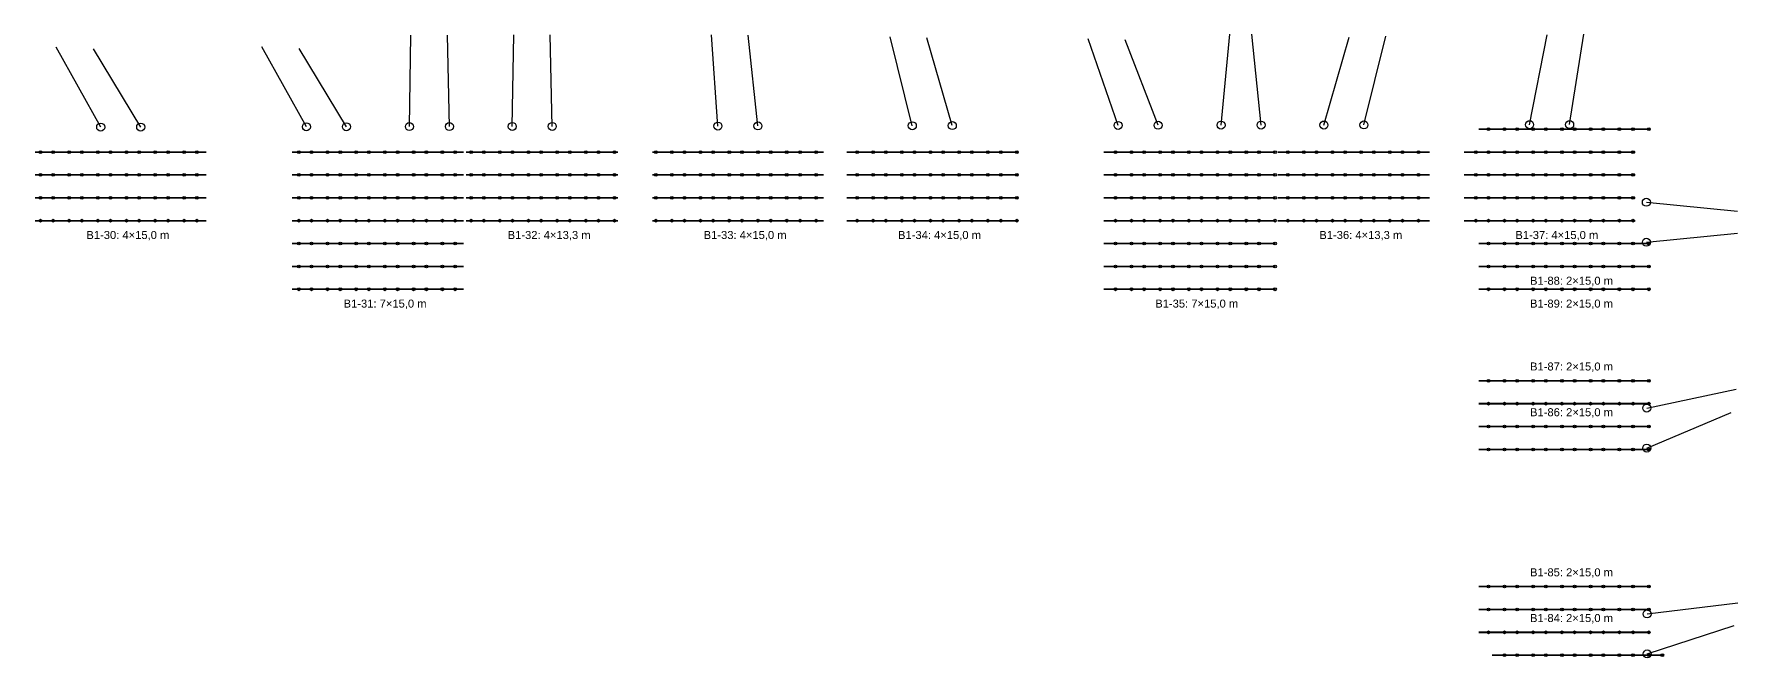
# Model space of a CAD drawing. Header units: millimetres. Extents: x 820511857 to 820986904, y -2251263208 to -2251041334.
# Drawn here: x 820669365 to 820818404, y -2251095890 to -2251041334 of the extents above; entities that cross this region are included whole.
import ezdxf

# ---------------------------------------------------------------- set-up
doc = ezdxf.new("R2010")
doc.units = ezdxf.units.MM
for name, color, linetype in [('GC-BICH NEO', 6, 'Continuous'), ('GC-DAY NEO', 5, 'Continuous'), ('GC-GHI CHU', 2, 'Continuous'), ('GC-HOP 40x60 GIA CUONG', 1, 'Continuous')]:
    doc.layers.add(name, color=color, linetype=linetype)
doc.styles.add('GC_VN', font='arial.ttf')

msp = doc.modelspace()

# ---------------------------------------------------------------- linework, layer by layer
at = {"layer": 'GC-BICH NEO'}
for centre in [(820675190.1270034, -2251049472.222919), (820678690.1216719, -2251049466.113902), (820693186.7499722, -2251049444.623725), (820696686.7446407, -2251049438.514708), (820702193.5326762, -2251049425.510143), (820705693.5273447, -2251049419.401125), (820711191.8441607, -2251049411.710546), (820714691.838829, -2251049405.601529), (820729183.1531434, -2251049375.640133), (820732683.147812, -2251049369.531116), (820746186.5524511, -2251049345.441128), (820749686.5471196, -2251049339.33211), (820764183.17542, -2251049317.841935), (820767683.1700885, -2251049311.732917), (820773189.9581237, -2251049298.728352), (820776689.9527923, -2251049292.619335), (820782188.2696081, -2251049284.928755), (820785688.2642766, -2251049278.819738), (820800184.8925768, -2251049257.329562), (820803684.8872454, -2251049251.220545), (820810393.066628, -2251056043.439601), (820810399.1851766, -2251059543.434253), (820810429.1370407, -2251074034.748584), (820810435.2555894, -2251077534.743236), (820810462.05022, -2251092039.842772), (820810468.1687686, -2251095539.837425)]:
    msp.add_circle(centre, 350, dxfattribs=at)
at = {"layer": 'GC-DAY NEO'}
for p, q in [((820702193.5326762, -2251049425.510143), (820702330.3486906, -2251041426.680142)), ((820705693.5273447, -2251049419.401125), (820705526.0559664, -2251041421.154234)), ((820711191.8441607, -2251049411.710546), (820711331.5229452, -2251041412.930024)), ((820714691.838829, -2251049405.601529), (820714516.982129, -2251041407.512686)), ((820729183.1531434, -2251049375.640133), (820728622.570212, -2251041395.30513)), ((820732683.147812, -2251049369.531116), (820731827.02869, -2251041415.471772)), ((820746186.5524511, -2251049345.441128), (820744249.7174659, -2251041583.439437)), ((820749686.5471196, -2251049339.33211), (820747454.735566, -2251041656.948549)), ((820764183.17542, -2251049317.841935), (820761567.4535992, -2251041757.550977)), ((820767683.1700885, -2251049311.732917), (820764807.3213732, -2251041846.513954)), ((820773189.9581237, -2251049298.728352), (820773971.0415447, -2251041336.950366)), ((820776689.9527923, -2251049292.619335), (820775878.7440448, -2251041333.854332)), ((820782188.2696081, -2251049284.928755), (820784386.6013719, -2251041592.89798)), ((820785688.2642766, -2251049278.819738), (820787599.3787028, -2251041510.445284)), ((820800184.8925768, -2251049257.329562), (820801706.8734938, -2251041403.440457)), ((820803684.8872454, -2251049251.220545), (820804917.9539572, -2251041346.820094)), ((820675190.1270034, -2251049472.222919), (820671305.0083264, -2251042478.950948)), ((820678690.1216719, -2251049466.113902), (820674552.2907642, -2251042619.336895)), ((820693186.7499722, -2251049444.623725), (820689292.5680348, -2251042456.394548)), ((820696686.7446407, -2251049438.514708), (820692564.4303813, -2251042582.384229)), ((820810393.066628, -2251056043.439601), (820818355.1156843, -2251056821.754979)), ((820810399.1851766, -2251059543.434253), (820818357.7457602, -2251058730.222448)), ((820810429.1370407, -2251074034.748584), (820818254.7106454, -2251072373.304105)), ((820810435.2555894, -2251077534.743236), (820817805.0839747, -2251074422.568825)), ((820810462.05022, -2251092039.842772), (820818404.1525147, -2251091079.108086)), ((820810468.1687686, -2251095539.837425), (820818074.0763217, -2251093059.883737))]:
    msp.add_line(p, q, dxfattribs=at)
at = {"layer": 'GC-HOP 40x60 GIA CUONG', "const_width": 150}
for points in [[(820795719.1418908, -2251049653.314884), (820810719.1418908, -2251049653.314884)], [(820669440.1243378, -2251051653.314881), (820684440.1243378, -2251051653.314881)], [(820691940.1386585, -2251051653.314881), (820706940.1386585, -2251051653.314881)], [(820707140.1386585, -2251051653.314881), (820720441.8414947, -2251051653.314881)], [(820723433.1504778, -2251051653.314884), (820738433.1504778, -2251051653.314884)], [(820740436.5497854, -2251051653.314884), (820755436.5497854, -2251051653.314884)], [(820762936.5641062, -2251051653.314884), (820777936.5641062, -2251051653.314884)], [(820778136.5641062, -2251051653.314884), (820791438.2669424, -2251051653.314884)], [(820794434.8899112, -2251051653.314884), (820809434.8899112, -2251051653.314884)], [(820669440.1243378, -2251053653.314882), (820684440.1243378, -2251053653.314882)], [(820691940.1386585, -2251053653.314882), (820706940.1386585, -2251053653.314882)], [(820707140.1386585, -2251053653.314882), (820720441.8414947, -2251053653.314882)], [(820723433.1504778, -2251053653.314883), (820738433.1504778, -2251053653.314883)], [(820740436.5497854, -2251053653.314883), (820755436.5497854, -2251053653.314883)], [(820762936.5641062, -2251053653.314883), (820777936.5641062, -2251053653.314883)], [(820778136.5641062, -2251053653.314883), (820791438.2669424, -2251053653.314883)], [(820794434.8899112, -2251053653.314883), (820809434.8899112, -2251053653.314883)], [(820669440.1243378, -2251055653.314881), (820684440.1243378, -2251055653.314881)], [(820691940.1386585, -2251055653.314881), (820706940.1386585, -2251055653.314881)], [(820707140.1386585, -2251055653.314881), (820720441.8414947, -2251055653.314881)], [(820723433.1504778, -2251055653.314883), (820738433.1504778, -2251055653.314883)], [(820740436.5497854, -2251055653.314883), (820755436.5497854, -2251055653.314883)], [(820762936.5641062, -2251055653.314883), (820777936.5641062, -2251055653.314883)], [(820778136.5641062, -2251055653.314883), (820791438.2669424, -2251055653.314883)], [(820794434.8899112, -2251055653.314883), (820809434.8899112, -2251055653.314883)], [(820669440.1243378, -2251057653.314882), (820684440.1243378, -2251057653.314882)], [(820691940.1386585, -2251057653.314882), (820706940.1386585, -2251057653.314882)], [(820707140.1386585, -2251057653.314882), (820720441.8414947, -2251057653.314882)], [(820723433.1504778, -2251057653.314884), (820738433.1504778, -2251057653.314884)], [(820740436.5497854, -2251057653.314884), (820755436.5497854, -2251057653.314884)], [(820762936.5641062, -2251057653.314884), (820777936.5641062, -2251057653.314884)], [(820778136.5641062, -2251057653.314884), (820791438.2669424, -2251057653.314884)], [(820794434.8899112, -2251057653.314884), (820809434.8899112, -2251057653.314884)], [(820691940.1386585, -2251059653.314882), (820706940.1386585, -2251059653.314882)], [(820762936.5641062, -2251059653.314884), (820777936.5641062, -2251059653.314884)], [(820795719.1418908, -2251059653.314884), (820810719.1418908, -2251059653.314884)], [(820691940.1386585, -2251061653.314881), (820706940.1386585, -2251061653.314881)], [(820762936.5641062, -2251061653.314884), (820777936.5641062, -2251061653.314884)], [(820795719.1418908, -2251061653.314884), (820810719.1418908, -2251061653.314884)], [(820691940.1386585, -2251063653.314882), (820706940.1386585, -2251063653.314882)], [(820762936.5641062, -2251063653.314883), (820777936.5641062, -2251063653.314883)], [(820795719.1418908, -2251063653.314883), (820810719.1418908, -2251063653.314883)], [(820795719.1418908, -2251071653.314884), (820810719.1418908, -2251071653.314884)], [(820795719.1418908, -2251073653.314883), (820810719.1418908, -2251073653.314883)], [(820795719.1418908, -2251075653.314883), (820810719.1418908, -2251075653.314883)], [(820795719.1418908, -2251077653.314884), (820810719.1418908, -2251077653.314884)], [(820795719.1418908, -2251089653.314884), (820810719.1418908, -2251089653.314884)], [(820795719.1418908, -2251091653.314883), (820810719.1418908, -2251091653.314883)], [(820795719.1418908, -2251093653.314883), (820810719.1418908, -2251093653.314883)], [(820796892.4077003, -2251095653.314888), (820811892.4077003, -2251095653.314888)]]:
    msp.add_lwpolyline(points, dxfattribs=at)
at = {"layer": 'GC-HOP 40x60 GIA CUONG'}
for centre in [(820796592.6630366, -2251049653.314884), (820797992.6630365, -2251049653.314884), (820799102.6630362, -2251049653.314884), (820800502.6630362, -2251049653.314884), (820801612.6630362, -2251049653.314884), (820803012.6630366, -2251049653.314884), (820804122.6630362, -2251049653.314884), (820805522.6630366, -2251049653.314884), (820806632.6630362, -2251049653.314884), (820808032.6630362, -2251049653.314884), (820809229.1418909, -2251049653.314884), (820810619.1418908, -2251049653.314884), (820669927.6630366, -2251051653.314881), (820671037.6630371, -2251051653.314881), (820672437.6630366, -2251051653.314881), (820673547.6630371, -2251051653.314881), (820674947.6630371, -2251051653.314881), (820676057.6630371, -2251051653.314881), (820677457.6630366, -2251051653.314881), (820678567.6630366, -2251051653.314881), (820679967.6630367, -2251051653.314881), (820681097.6630367, -2251051653.314881), (820682497.6630367, -2251051653.314881), (820683597.6630371, -2251051653.314881), (820692517.6630367, -2251051653.314881), (820693622.6630371, -2251051653.314881), (820695027.6630371, -2251051653.314881), (820696152.6630367, -2251051653.314881), (820697537.6630371, -2251051653.314881), (820698657.6630367, -2251051653.314881), (820700057.6630367, -2251051653.314881), (820701167.6630372, -2251051653.314881), (820702567.6630371, -2251051653.314881), (820703677.6630367, -2251051653.314881), (820705077.6630371, -2251051653.314881), (820706187.6630367, -2251051653.314881), (820707587.6630371, -2251051653.314881), (820708697.6630372, -2251051653.314881), (820710097.6630367, -2251051653.314881), (820711207.6630367, -2251051653.314881), (820712607.6630367, -2251051653.314881), (820713717.6630367, -2251051653.314881), (820715117.6630367, -2251051653.314881), (820716227.6630371, -2251051653.314881), (820717627.6630372, -2251051653.314881), (820718737.6630371, -2251051653.314881), (820720137.6630371, -2251051653.314881), (820723757.6630371, -2251051653.314884), (820725157.6630367, -2251051653.314884), (820726267.6630367, -2251051653.314884), (820727667.6630371, -2251051653.314884), (820728777.6630367, -2251051653.314884), (820730177.6630371, -2251051653.314884), (820731287.6630367, -2251051653.314884), (820732687.6630371, -2251051653.314884), (820733797.6630367, -2251051653.314884), (820735197.6630371, -2251051653.314884), (820736386.787029, -2251051653.314884), (820737776.787029, -2251051653.314884), (820741362.6630362, -2251051653.314884), (820742762.6630362, -2251051653.314884), (820743872.6630362, -2251051653.314884), (820745272.6630366, -2251051653.314884), (820746382.6630362, -2251051653.314884), (820747782.6630367, -2251051653.314884), (820748892.6630361, -2251051653.314884), (820750292.6630365, -2251051653.314884), (820751402.6630361, -2251051653.314884), (820752802.6630365, -2251051653.314884), (820753932.6630362, -2251051653.314884), (820755332.6630366, -2251051653.314884), (820763962.6630362, -2251051653.314884), (820765352.6630362, -2251051653.314884), (820766457.6630362, -2251051653.314884), (820767862.6630366, -2251051653.314884), (820768987.6630361, -2251051653.314884), (820770372.6630362, -2251051653.314884), (820771492.6630361, -2251051653.314884), (820772892.6630362, -2251051653.314884), (820774002.6630366, -2251051653.314884), (820775402.6630367, -2251051653.314884), (820776512.6630366, -2251051653.314884), (820777912.6630362, -2251051653.314884), (820779022.6630362, -2251051653.314884), (820780422.6630362, -2251051653.314884), (820781532.6630362, -2251051653.314884), (820782932.6630362, -2251051653.314884), (820784042.6630362, -2251051653.314884), (820785442.6630362, -2251051653.314884), (820786552.6630362, -2251051653.314884), (820787952.6630362, -2251051653.314884), (820789062.6630362, -2251051653.314884), (820790462.6630365, -2251051653.314884), (820795482.6630362, -2251051653.314884), (820796592.6630366, -2251051653.314884), (820797992.6630365, -2251051653.314884), (820799102.6630362, -2251051653.314884), (820800502.6630362, -2251051653.314884), (820801612.6630362, -2251051653.314884), (820803012.6630366, -2251051653.314884), (820804122.6630362, -2251051653.314884), (820805522.6630366, -2251051653.314884), (820806632.6630362, -2251051653.314884), (820808032.6630362, -2251051653.314884), (820809229.1418909, -2251051653.314884), (820669927.6630366, -2251053653.314882), (820671037.6630371, -2251053653.314882), (820672437.6630366, -2251053653.314882), (820673547.6630371, -2251053653.314882), (820674947.6630371, -2251053653.314882), (820676057.6630371, -2251053653.314882), (820677457.6630366, -2251053653.314882), (820678567.6630366, -2251053653.314882), (820679967.6630367, -2251053653.314882), (820681097.6630367, -2251053653.314882), (820682497.6630367, -2251053653.314882), (820683597.6630371, -2251053653.314882), (820692517.6630367, -2251053653.314882), (820693622.6630371, -2251053653.314882), (820695027.6630371, -2251053653.314882), (820696152.6630367, -2251053653.314882), (820697537.6630371, -2251053653.314882), (820698657.6630367, -2251053653.314882), (820700057.6630367, -2251053653.314882), (820701167.6630372, -2251053653.314882), (820702567.6630371, -2251053653.314882), (820703677.6630367, -2251053653.314882), (820705077.6630371, -2251053653.314882), (820706187.6630367, -2251053653.314882), (820707587.6630371, -2251053653.314882), (820708697.6630372, -2251053653.314882), (820710097.6630367, -2251053653.314882), (820711207.6630367, -2251053653.314882), (820712607.6630367, -2251053653.314882), (820713717.6630367, -2251053653.314882), (820715117.6630367, -2251053653.314882), (820716227.6630371, -2251053653.314882), (820717627.6630372, -2251053653.314882), (820718737.6630371, -2251053653.314882), (820720137.6630371, -2251053653.314882), (820723757.6630371, -2251053653.314883), (820725157.6630367, -2251053653.314883), (820726267.6630367, -2251053653.314883), (820727667.6630371, -2251053653.314883), (820728777.6630367, -2251053653.314883), (820730177.6630371, -2251053653.314883), (820731287.6630367, -2251053653.314883), (820732687.6630371, -2251053653.314883), (820733797.6630367, -2251053653.314883), (820735197.6630371, -2251053653.314883), (820736386.787029, -2251053653.314883), (820737776.787029, -2251053653.314883), (820741362.6630362, -2251053653.314883), (820742762.6630362, -2251053653.314883), (820743872.6630362, -2251053653.314883), (820745272.6630366, -2251053653.314883), (820746382.6630362, -2251053653.314883), (820747782.6630367, -2251053653.314883), (820748892.6630361, -2251053653.314883), (820750292.6630365, -2251053653.314883), (820751402.6630361, -2251053653.314883), (820752802.6630365, -2251053653.314883), (820753932.6630362, -2251053653.314883), (820755332.6630366, -2251053653.314883), (820763962.6630362, -2251053653.314883), (820765352.6630362, -2251053653.314883), (820766457.6630362, -2251053653.314883), (820767862.6630366, -2251053653.314883), (820768987.6630361, -2251053653.314883), (820770372.6630362, -2251053653.314883), (820771492.6630361, -2251053653.314883), (820772892.6630362, -2251053653.314883), (820774002.6630366, -2251053653.314883), (820775402.6630367, -2251053653.314883), (820776512.6630366, -2251053653.314883), (820777912.6630362, -2251053653.314883), (820779022.6630362, -2251053653.314883), (820780422.6630362, -2251053653.314883), (820781532.6630362, -2251053653.314883), (820782932.6630362, -2251053653.314883), (820784042.6630362, -2251053653.314883), (820785442.6630362, -2251053653.314883), (820786552.6630362, -2251053653.314883), (820787952.6630362, -2251053653.314883), (820789062.6630362, -2251053653.314883), (820790462.6630365, -2251053653.314883), (820795482.6630362, -2251053653.314883), (820796592.6630366, -2251053653.314883), (820797992.6630365, -2251053653.314883), (820799102.6630362, -2251053653.314883), (820800502.6630362, -2251053653.314883), (820801612.6630362, -2251053653.314883), (820803012.6630366, -2251053653.314883), (820804122.6630362, -2251053653.314883), (820805522.6630366, -2251053653.314883), (820806632.6630362, -2251053653.314883), (820808032.6630362, -2251053653.314883), (820809229.1418909, -2251053653.314883), (820669927.6630366, -2251055653.314881), (820671037.6630371, -2251055653.314881), (820672437.6630366, -2251055653.314881), (820673547.6630371, -2251055653.314881), (820674947.6630371, -2251055653.314881), (820676057.6630371, -2251055653.314881), (820677457.6630366, -2251055653.314881), (820678567.6630366, -2251055653.314881), (820679967.6630367, -2251055653.314881), (820681097.6630367, -2251055653.314881), (820682497.6630367, -2251055653.314881), (820683597.6630371, -2251055653.314881), (820692517.6630367, -2251055653.314881), (820693622.6630371, -2251055653.314881), (820695027.6630371, -2251055653.314881), (820696152.6630367, -2251055653.314881), (820697537.6630371, -2251055653.314881), (820698657.6630367, -2251055653.314881), (820700057.6630367, -2251055653.314881), (820701167.6630372, -2251055653.314881), (820702567.6630371, -2251055653.314881), (820703677.6630367, -2251055653.314881), (820705077.6630371, -2251055653.314881), (820706187.6630367, -2251055653.314881), (820707587.6630371, -2251055653.314881), (820708697.6630372, -2251055653.314881), (820710097.6630367, -2251055653.314881), (820711207.6630367, -2251055653.314881), (820712607.6630367, -2251055653.314881), (820713717.6630367, -2251055653.314881), (820715117.6630367, -2251055653.314881), (820716227.6630371, -2251055653.314881), (820717627.6630372, -2251055653.314881), (820718737.6630371, -2251055653.314881), (820720137.6630371, -2251055653.314881), (820723757.6630371, -2251055653.314883), (820725157.6630367, -2251055653.314883), (820726267.6630367, -2251055653.314883), (820727667.6630371, -2251055653.314883), (820728777.6630367, -2251055653.314883), (820730177.6630371, -2251055653.314883), (820731287.6630367, -2251055653.314883), (820732687.6630371, -2251055653.314883), (820733797.6630367, -2251055653.314883), (820735197.6630371, -2251055653.314883), (820736386.787029, -2251055653.314883), (820737776.787029, -2251055653.314883), (820741362.6630362, -2251055653.314883), (820742762.6630362, -2251055653.314883), (820743872.6630362, -2251055653.314883), (820745272.6630366, -2251055653.314883), (820746382.6630362, -2251055653.314883), (820747782.6630367, -2251055653.314883), (820748892.6630361, -2251055653.314883), (820750292.6630365, -2251055653.314883), (820751402.6630361, -2251055653.314883), (820752802.6630365, -2251055653.314883), (820753932.6630362, -2251055653.314883), (820755332.6630366, -2251055653.314883), (820763962.6630362, -2251055653.314883), (820765352.6630362, -2251055653.314883), (820766457.6630362, -2251055653.314883), (820767862.6630366, -2251055653.314883), (820768987.6630361, -2251055653.314883), (820770372.6630362, -2251055653.314883), (820771492.6630361, -2251055653.314883), (820772892.6630362, -2251055653.314883), (820774002.6630366, -2251055653.314883), (820775402.6630367, -2251055653.314883), (820776512.6630366, -2251055653.314883), (820777912.6630362, -2251055653.314883), (820779022.6630362, -2251055653.314883), (820780422.6630362, -2251055653.314883), (820781532.6630362, -2251055653.314883), (820782932.6630362, -2251055653.314883), (820784042.6630362, -2251055653.314883), (820785442.6630362, -2251055653.314883), (820786552.6630362, -2251055653.314883), (820787952.6630362, -2251055653.314883), (820789062.6630362, -2251055653.314883), (820790462.6630365, -2251055653.314883), (820795482.6630362, -2251055653.314883), (820796592.6630366, -2251055653.314883), (820797992.6630365, -2251055653.314883), (820799102.6630362, -2251055653.314883), (820800502.6630362, -2251055653.314883), (820801612.6630362, -2251055653.314883), (820803012.6630366, -2251055653.314883), (820804122.6630362, -2251055653.314883), (820805522.6630366, -2251055653.314883), (820806632.6630362, -2251055653.314883), (820808032.6630362, -2251055653.314883), (820809229.1418909, -2251055653.314883), (820669927.6630366, -2251057653.314882), (820671037.6630371, -2251057653.314882), (820672437.6630366, -2251057653.314882), (820673547.6630371, -2251057653.314882), (820674947.6630371, -2251057653.314882), (820676057.6630371, -2251057653.314882), (820677457.6630366, -2251057653.314882), (820678567.6630366, -2251057653.314882), (820679967.6630367, -2251057653.314882), (820681097.6630367, -2251057653.314882), (820682497.6630367, -2251057653.314882), (820683597.6630371, -2251057653.314882), (820692517.6630367, -2251057653.314882), (820693622.6630371, -2251057653.314882), (820695027.6630371, -2251057653.314882), (820696152.6630367, -2251057653.314882), (820697537.6630371, -2251057653.314882), (820698657.6630367, -2251057653.314882), (820700057.6630367, -2251057653.314882), (820701167.6630372, -2251057653.314882), (820702567.6630371, -2251057653.314882), (820703677.6630367, -2251057653.314882), (820705077.6630371, -2251057653.314882), (820706187.6630367, -2251057653.314882), (820707587.6630371, -2251057653.314882), (820708697.6630372, -2251057653.314882), (820710097.6630367, -2251057653.314882), (820711207.6630367, -2251057653.314882), (820712607.6630367, -2251057653.314882), (820713717.6630367, -2251057653.314882), (820715117.6630367, -2251057653.314882), (820716227.6630371, -2251057653.314882), (820717627.6630372, -2251057653.314882), (820718737.6630371, -2251057653.314882), (820720137.6630371, -2251057653.314882), (820723757.6630371, -2251057653.314884), (820725157.6630367, -2251057653.314884), (820726267.6630367, -2251057653.314884), (820727667.6630371, -2251057653.314884), (820728777.6630367, -2251057653.314884), (820730177.6630371, -2251057653.314884), (820731287.6630367, -2251057653.314884), (820732687.6630371, -2251057653.314884), (820733797.6630367, -2251057653.314884), (820735197.6630371, -2251057653.314884), (820736386.787029, -2251057653.314884), (820737776.787029, -2251057653.314884), (820741362.6630362, -2251057653.314884), (820742762.6630362, -2251057653.314884), (820743872.6630362, -2251057653.314884), (820745272.6630366, -2251057653.314884), (820746382.6630362, -2251057653.314884), (820747782.6630367, -2251057653.314884), (820748892.6630361, -2251057653.314884), (820750292.6630365, -2251057653.314884), (820751402.6630361, -2251057653.314884), (820752802.6630365, -2251057653.314884), (820753932.6630362, -2251057653.314884), (820755332.6630366, -2251057653.314884), (820763962.6630362, -2251057653.314884), (820765352.6630362, -2251057653.314884), (820766457.6630362, -2251057653.314884), (820767862.6630366, -2251057653.314884), (820768987.6630361, -2251057653.314884), (820770372.6630362, -2251057653.314884), (820771492.6630361, -2251057653.314884), (820772892.6630362, -2251057653.314884), (820774002.6630366, -2251057653.314884), (820775402.6630367, -2251057653.314884), (820776512.6630366, -2251057653.314884), (820777912.6630362, -2251057653.314884), (820779022.6630362, -2251057653.314884), (820780422.6630362, -2251057653.314884), (820781532.6630362, -2251057653.314884), (820782932.6630362, -2251057653.314884), (820784042.6630362, -2251057653.314884), (820785442.6630362, -2251057653.314884), (820786552.6630362, -2251057653.314884), (820787952.6630362, -2251057653.314884), (820789062.6630362, -2251057653.314884), (820790462.6630365, -2251057653.314884), (820795482.6630362, -2251057653.314884), (820796592.6630366, -2251057653.314884), (820797992.6630365, -2251057653.314884), (820799102.6630362, -2251057653.314884), (820800502.6630362, -2251057653.314884), (820801612.6630362, -2251057653.314884), (820803012.6630366, -2251057653.314884), (820804122.6630362, -2251057653.314884), (820805522.6630366, -2251057653.314884), (820806632.6630362, -2251057653.314884), (820808032.6630362, -2251057653.314884), (820809229.1418909, -2251057653.314884), (820692517.6630367, -2251059653.314882), (820693622.6630371, -2251059653.314882), (820695027.6630371, -2251059653.314882), (820696152.6630367, -2251059653.314882), (820697537.6630371, -2251059653.314882), (820698657.6630367, -2251059653.314882), (820700057.6630367, -2251059653.314882), (820701167.6630372, -2251059653.314882), (820702567.6630371, -2251059653.314882), (820703677.6630367, -2251059653.314882), (820705077.6630371, -2251059653.314882), (820706187.6630367, -2251059653.314882), (820763962.6630362, -2251059653.314884), (820765352.6630362, -2251059653.314884), (820766457.6630362, -2251059653.314884), (820767862.6630366, -2251059653.314884), (820768987.6630361, -2251059653.314884), (820770372.6630362, -2251059653.314884), (820771492.6630361, -2251059653.314884), (820772892.6630362, -2251059653.314884), (820774002.6630366, -2251059653.314884), (820775402.6630367, -2251059653.314884), (820776512.6630366, -2251059653.314884), (820777912.6630362, -2251059653.314884), (820796592.6630366, -2251059653.314884), (820797992.6630365, -2251059653.314884), (820799102.6630362, -2251059653.314884), (820800502.6630362, -2251059653.314884), (820801612.6630362, -2251059653.314884), (820803012.6630366, -2251059653.314884), (820804122.6630362, -2251059653.314884), (820805522.6630366, -2251059653.314884), (820806632.6630362, -2251059653.314884), (820808032.6630362, -2251059653.314884), (820809229.1418909, -2251059653.314884), (820810619.1418908, -2251059653.314884), (820692517.6630367, -2251061653.314881), (820693622.6630371, -2251061653.314881), (820695027.6630371, -2251061653.314881), (820696152.6630367, -2251061653.314881), (820697537.6630371, -2251061653.314881), (820698657.6630367, -2251061653.314881), (820700057.6630367, -2251061653.314881), (820701167.6630372, -2251061653.314881), (820702567.6630371, -2251061653.314881), (820703677.6630367, -2251061653.314881), (820705077.6630371, -2251061653.314881), (820706187.6630367, -2251061653.314881), (820763962.6630362, -2251061653.314884), (820765352.6630362, -2251061653.314884), (820766457.6630362, -2251061653.314884), (820767862.6630366, -2251061653.314884), (820768987.6630361, -2251061653.314884), (820770372.6630362, -2251061653.314884), (820771492.6630361, -2251061653.314884), (820772892.6630362, -2251061653.314884), (820774002.6630366, -2251061653.314884), (820775402.6630367, -2251061653.314884), (820776512.6630366, -2251061653.314884), (820777912.6630362, -2251061653.314884), (820796592.6630366, -2251061653.314884), (820797992.6630365, -2251061653.314884), (820799102.6630362, -2251061653.314884), (820800502.6630362, -2251061653.314884), (820801612.6630362, -2251061653.314884), (820803012.6630366, -2251061653.314884), (820804122.6630362, -2251061653.314884), (820805522.6630366, -2251061653.314884), (820806632.6630362, -2251061653.314884), (820808032.6630362, -2251061653.314884), (820809229.1418909, -2251061653.314884), (820810619.1418908, -2251061653.314884), (820692517.6630367, -2251063653.314882), (820693622.6630371, -2251063653.314882), (820695027.6630371, -2251063653.314882), (820696152.6630367, -2251063653.314882), (820697537.6630371, -2251063653.314882), (820698657.6630367, -2251063653.314882), (820700057.6630367, -2251063653.314882), (820701167.6630372, -2251063653.314882), (820702567.6630371, -2251063653.314882), (820703677.6630367, -2251063653.314882), (820705077.6630371, -2251063653.314882), (820706187.6630367, -2251063653.314882), (820763962.6630362, -2251063653.314883), (820765352.6630362, -2251063653.314883), (820766457.6630362, -2251063653.314883), (820767862.6630366, -2251063653.314883), (820768987.6630361, -2251063653.314883), (820770372.6630362, -2251063653.314883), (820771492.6630361, -2251063653.314883), (820772892.6630362, -2251063653.314883), (820774002.6630366, -2251063653.314883), (820775402.6630367, -2251063653.314883), (820776512.6630366, -2251063653.314883), (820777912.6630362, -2251063653.314883), (820796592.6630366, -2251063653.314883), (820797992.6630365, -2251063653.314883), (820799102.6630362, -2251063653.314883), (820800502.6630362, -2251063653.314883), (820801612.6630362, -2251063653.314883), (820803012.6630366, -2251063653.314883), (820804122.6630362, -2251063653.314883), (820805522.6630366, -2251063653.314883), (820806632.6630362, -2251063653.314883), (820808032.6630362, -2251063653.314883), (820809229.1418909, -2251063653.314883), (820810619.1418908, -2251063653.314883), (820796592.6630366, -2251071653.314884), (820797992.6630365, -2251071653.314884), (820799102.6630362, -2251071653.314884), (820800502.6630362, -2251071653.314884), (820801612.6630362, -2251071653.314884), (820803012.6630366, -2251071653.314884), (820804122.6630362, -2251071653.314884), (820805522.6630366, -2251071653.314884), (820806632.6630362, -2251071653.314884), (820808032.6630362, -2251071653.314884), (820809229.1418909, -2251071653.314884), (820810619.1418908, -2251071653.314884), (820796592.6630366, -2251073653.314883), (820797992.6630365, -2251073653.314883), (820799102.6630362, -2251073653.314883), (820800502.6630362, -2251073653.314883), (820801612.6630362, -2251073653.314883), (820803012.6630366, -2251073653.314883), (820804122.6630362, -2251073653.314883), (820805522.6630366, -2251073653.314883), (820806632.6630362, -2251073653.314883), (820808032.6630362, -2251073653.314883), (820809229.1418909, -2251073653.314883), (820810619.1418908, -2251073653.314883), (820796592.6630366, -2251075653.314883), (820797992.6630365, -2251075653.314883), (820799102.6630362, -2251075653.314883), (820800502.6630362, -2251075653.314883), (820801612.6630362, -2251075653.314883), (820803012.6630366, -2251075653.314883), (820804122.6630362, -2251075653.314883), (820805522.6630366, -2251075653.314883), (820806632.6630362, -2251075653.314883), (820808032.6630362, -2251075653.314883), (820809229.1418909, -2251075653.314883), (820810619.1418908, -2251075653.314883), (820796592.6630366, -2251077653.314884), (820797992.6630365, -2251077653.314884), (820799102.6630362, -2251077653.314884), (820800502.6630362, -2251077653.314884), (820801612.6630362, -2251077653.314884), (820803012.6630366, -2251077653.314884), (820804122.6630362, -2251077653.314884), (820805522.6630366, -2251077653.314884), (820806632.6630362, -2251077653.314884), (820808032.6630362, -2251077653.314884), (820809229.1418909, -2251077653.314884), (820810619.1418908, -2251077653.314884), (820796592.6630366, -2251089653.314884), (820797992.6630365, -2251089653.314884), (820799102.6630362, -2251089653.314884), (820800502.6630362, -2251089653.314884), (820801612.6630362, -2251089653.314884), (820803012.6630366, -2251089653.314884), (820804122.6630362, -2251089653.314884), (820805522.6630366, -2251089653.314884), (820806632.6630362, -2251089653.314884), (820808032.6630362, -2251089653.314884), (820809229.1418909, -2251089653.314884), (820810619.1418908, -2251089653.314884), (820796592.6630366, -2251091653.314883), (820797992.6630365, -2251091653.314883), (820799102.6630362, -2251091653.314883), (820800502.6630362, -2251091653.314883), (820801612.6630362, -2251091653.314883), (820803012.6630366, -2251091653.314883), (820804122.6630362, -2251091653.314883), (820805522.6630366, -2251091653.314883), (820806632.6630362, -2251091653.314883), (820808032.6630362, -2251091653.314883), (820809229.1418909, -2251091653.314883), (820810619.1418908, -2251091653.314883), (820796592.6630366, -2251093653.314883), (820797992.6630365, -2251093653.314883), (820799102.6630362, -2251093653.314883), (820800502.6630362, -2251093653.314883), (820801612.6630362, -2251093653.314883), (820803012.6630366, -2251093653.314883), (820804122.6630362, -2251093653.314883), (820805522.6630366, -2251093653.314883), (820806632.6630362, -2251093653.314883), (820808032.6630362, -2251093653.314883), (820809229.1418909, -2251093653.314883), (820810619.1418908, -2251093653.314883), (820797992.6630365, -2251095653.314888), (820799102.6630362, -2251095653.314888), (820800502.6630362, -2251095653.314888), (820801612.6630362, -2251095653.314888), (820803012.6630366, -2251095653.314888), (820804122.6630362, -2251095653.314888), (820805522.6630366, -2251095653.314888), (820806632.6630362, -2251095653.314888), (820808032.6630362, -2251095653.314888), (820809229.1418909, -2251095653.314888), (820810619.1418908, -2251095653.314888), (820811792.4077003, -2251095653.314888)]:
    msp.add_circle(centre, 120, dxfattribs=at)

# ---------------------------------------------------------------- texts
at = {"layer": 'GC-GHI CHU', "style": 'GC_VN'}
for s, p in [('B1-30: 4×15,0 m', (820673940.1243378, -2251059253.314882)), ('B1-32: 4×13,3 m', (820710790.9900768, -2251059253.314882)), ('B1-33: 4×15,0 m', (820727933.1504778, -2251059253.314884)), ('B1-34: 4×15,0 m', (820744936.5497854, -2251059253.314884)), ('B1-36: 4×13,3 m', (820781787.4155242, -2251059253.314884)), ('B1-37: 4×15,0 m', (820798934.8899112, -2251059253.314884)), ('B1-88: 2×15,0 m', (820800219.1418908, -2251063253.314884)), ('B1-31: 7×15,0 m', (820696440.1386585, -2251065253.314882)), ('B1-35: 7×15,0 m', (820767436.5641062, -2251065253.314883)), ('B1-89: 2×15,0 m', (820800219.1418908, -2251065253.314883)), ('B1-87: 2×15,0 m', (820800219.1418908, -2251070753.314884)), ('B1-86: 2×15,0 m', (820800219.1418908, -2251074753.314883)), ('B1-85: 2×15,0 m', (820800219.1418908, -2251088753.314884)), ('B1-84: 2×15,0 m', (820800219.1418908, -2251092753.314883))]:
    msp.add_text(s, height=700, dxfattribs=at).set_placement(p)

doc.saveas('drawing.dxf')
